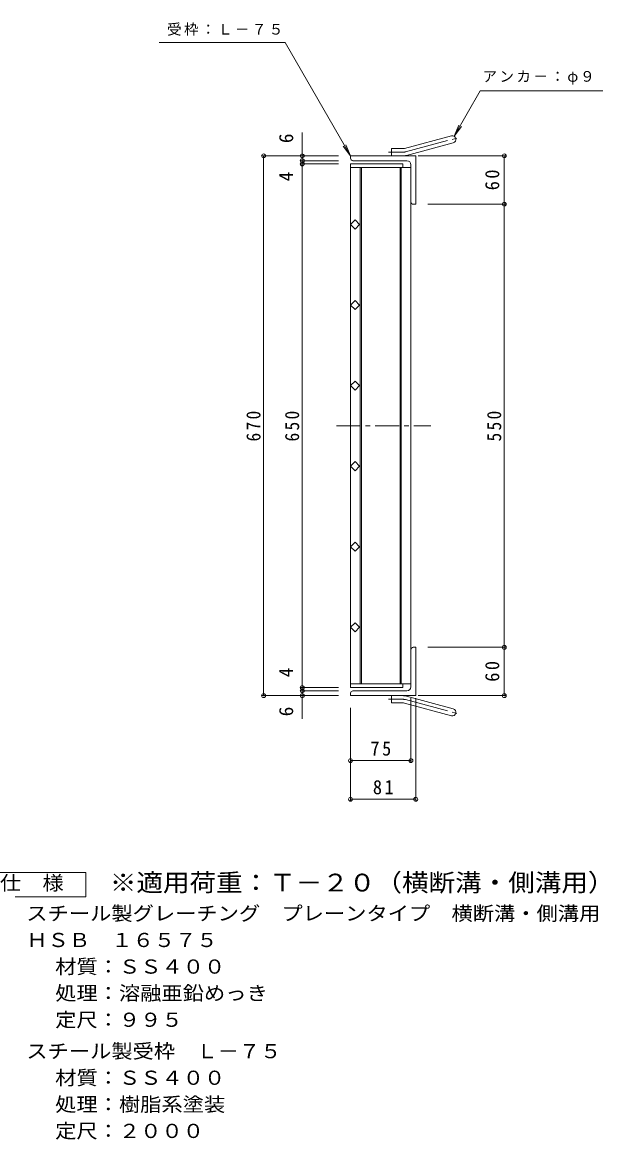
# Model space of a CAD drawing. Units: millimetres, scale not verified. Extents: x -956 to 985, y -824 to 775.
# Drawn here: x 264 to 985, y -668 to 719 of the extents above; entities that cross this region are included whole.
import ezdxf
from ezdxf.enums import TextEntityAlignment as Align

# ---------------------------------------------------------------- set-up
doc = ezdxf.new("R2010")
doc.units = ezdxf.units.MM
doc.header["$LTSCALE"] = 6
doc.header["$PDMODE"] = 32
doc.header["$PDSIZE"] = 4.8
doc.linetypes.add('CHAIN1', pattern=[8, 5, -1, 1, -1])
doc.linetypes.add('CHAIN2', pattern=[12, 9, -1, 1, -1])
for name, color, linetype, lineweight in [('B-1_ピット', 2, 'Continuous', 9), ('B-2_蓋', 3, 'Continuous', 9), ('B-4_寸法', 7, 'Continuous', 9), ('F-4_F-4ﾚｲﾔ', 2, 'Continuous', 9)]:
    doc.layers.add(name, color=color, linetype=linetype, lineweight=lineweight)
doc.styles.add('ＭＳ ゴシック', font='')
doc.styles.get('ＭＳ ゴシック').set_extended_font_data('MS Gothic')

msp = doc.modelspace()

# ---------------------------------------------------------------- linework, layer by layer
at = {"layer": 'B-1_ピット'}
for p, q in [((738.496, 562.439), (796.687, 578.031)), ((740.825, 553.746), (799.016, 569.338)), ((722.352, 553.133), (722.352, 562.133)), ((736.167, 562.133), (722.352, 562.133)), ((752.352, 553.133), (671.351, 553.133)), ((671.351, 550.133), (671.351, 553.133)), ((674.352, 547.133), (741.351, 547.133)), ((746.352, 496.133), (746.352, 542.133)), ((752.352, 553.133), (752.352, 493.133)), ((749.351, 493.133), (752.352, 493.133)), ((746.352, -59.868), (746.352, -105.868)), ((749.351, -56.868), (752.352, -56.868)), ((752.352, -116.868), (752.352, -56.868)), ((674.352, -110.868), (741.351, -110.868)), ((671.351, -113.868), (671.351, -116.868)), ((752.352, -116.868), (671.351, -116.868)), ((722.352, -116.868), (722.352, -125.869)), ((740.825, -117.482), (799.016, -133.074)), ((736.167, -125.869), (722.352, -125.869)), ((738.496, -126.175), (796.687, -141.767))]:
    msp.add_line(p, q, dxfattribs=at)
at = {"layer": 'B-1_ピット', "linetype": 'CHAIN2'}
for p, q in [((739.661, 558.093), (804.827, 575.554)), ((736.167, 557.633), (718.547, 557.633)), ((736.167, -121.368), (718.547, -121.368)), ((739.661, -121.828), (804.827, -139.29))]:
    msp.add_line(p, q, dxfattribs=at)
at = {"layer": 'B-1_ピット'}
for centre, radius, start, end in [((797.851, 573.685), 4.5, 285.00014, 104.99991), ((736.167, 571.133), 9, 270, 285.00002), ((674.352, 550.133), 3, 180, 270), ((736.167, 571.133), 18, 270, 285), ((741.351, 542.133), 5, 0, 90), ((749.351, 496.133), 3, 180, 270), ((749.351, -59.868), 3, 90, 180), ((674.352, -113.868), 3, 90, 180), ((741.351, -105.868), 5, 270, 0), ((736.167, -134.869), 18, 75, 90), ((736.167, -134.869), 9, 74.99998, 90), ((797.851, -137.421), 4.5, 255.00009, 74.99986)]:
    msp.add_arc(centre, radius, start, end, dxfattribs=at)
at = {"layer": 'B-1_ピット', "linetype": 'CHAIN2'}
for centre, start, end in [((736.167, 571.133), 270, 284.99995), ((736.167, -134.868), 75.00005, 90)]:
    msp.add_arc(centre, 13.5, start, end, dxfattribs=at)
at = {"layer": 'B-2_蓋'}
for p, q in [((671.351, 543.132), (736.351, 543.132)), ((671.351, -106.868), (671.351, 543.132)), ((736.351, 543.132), (736.351, 538.632)), ((671.351, 538.632), (746.351, 538.632)), ((683.351, 538.632), (683.351, -102.368)), ((684.851, -102.368), (684.851, 538.632)), ((732.851, 538.632), (732.851, -102.368)), ((734.351, 538.632), (734.351, -102.368)), ((746.351, 538.632), (746.351, -102.368)), ((671.351, -102.368), (746.351, -102.368)), ((671.351, -106.868), (736.351, -106.868)), ((736.351, -106.868), (736.351, -102.368))]:
    msp.add_line(p, q, dxfattribs=at)
at = {"layer": 'B-2_蓋', "linetype": 'CHAIN1'}
msp.add_line((653.835, 218.132), (771.134, 218.132), dxfattribs=at)
at = {"layer": 'B-2_蓋'}
for points in [[(682.665, 467.976), (677.008, 462.319), (671.351, 467.976), (677.008, 473.633)], [(682.665, 367.976), (677.008, 362.319), (671.351, 367.976), (677.008, 373.633)], [(682.665, 267.976), (677.008, 262.319), (671.351, 267.976), (677.008, 273.633)], [(682.665, 167.976), (677.008, 162.319), (671.351, 167.976), (677.008, 173.633)], [(682.665, 67.976), (677.008, 62.319), (671.351, 67.976), (677.008, 73.633)], [(682.665, -32.024), (677.008, -37.681), (671.351, -32.024), (677.008, -26.367)]]:
    msp.add_lwpolyline(points, close=True, dxfattribs=at)
at = {"layer": 'B-4_寸法'}
for p, q in [((433.48, 693.732), (590.176, 693.732)), ((671.351, 553.132), (590.176, 693.732)), ((800.101, 577.582), (805.841, 591.44)), ((800.101, 577.582), (809.233, 589.482)), ((611.351, -145.712), (611.351, 582.129)), ((671.351, 553.132), (662.22, 565.033)), ((671.351, 553.132), (665.611, 566.991)), ((656.351, 553.132), (561.551, 553.132)), ((563.351, -116.868), (563.351, 553.132)), ((656.351, 547.133), (609.551, 547.133)), ((656.351, 543.132), (609.551, 543.132)), ((755.351, 553.132), (864.151, 553.132)), ((862.351, -116.868), (862.351, 553.132)), ((767.351, 493.132), (864.151, 493.132)), ((767.351, -56.868), (864.151, -56.868)), ((656.351, -106.868), (609.551, -106.868)), ((656.351, -110.868), (609.551, -110.868)), ((656.351, -116.868), (561.551, -116.868)), ((746.351, -119.868), (746.351, -199.268)), ((752.351, -119.868), (752.351, -247.268)), ((755.351, -116.868), (864.151, -116.868)), ((671.351, -131.868), (671.351, -247.268)), ((671.351, -197.468), (746.351, -197.468)), ((671.351, -245.468), (752.351, -245.468))]:
    msp.add_line(p, q, dxfattribs=at)
msp.add_lwpolyline([(800.101, 577.582), (832.52, 633.732), (984.562, 633.732)], dxfattribs=at)
for p in [(563.351, 553.132), (611.351, 553.132), (862.351, 553.132), (611.351, 547.133), (611.351, 543.132), (862.351, 493.132), (862.351, -56.868), (611.351, -106.868), (611.351, -110.868), (563.351, -116.868), (611.351, -116.868), (862.351, -116.868), (671.351, -197.468), (746.351, -197.468), (671.351, -245.468), (752.351, -245.468)]:
    msp.add_point(p, dxfattribs=at)
at = {"layer": 'F-4_F-4ﾚｲﾔ'}
msp.add_lwpolyline([(207.351, -366.432), (207.351, -336.433), (342.351, -336.433), (342.351, -366.432)], close=True, dxfattribs=at)

# ---------------------------------------------------------------- texts
at = {"layer": 'B-4_寸法', "color": 2, "style": 'ＭＳ ゴシック'}
for s, p in [('6', (605.351, 568.911)), ('4', (605.351, 521.478)), ('4', (605.351, -94.038)), ('6', (605.351, -142.518))]:
    msp.add_text(s, height=17.6, rotation=90, dxfattribs=at).set_placement(p, align=Align.BOTTOM_LEFT)
at = {"layer": 'B-4_寸法', "char_height": 13.2, "attachment_point": 7, "style": 'ＭＳ ゴシック'}
for s, insert in [('\\T1.17;受枠：Ｌ－７５', (443.454, 702.219)), ('\\T1.17;アンカ－：φ９', (835.31, 641.58))]:
    msp.add_mtext(s, dxfattribs=dict(at, insert=insert))
at = {"layer": 'B-4_寸法', "color": 2, "char_height": 17.6, "attachment_point": 7, "rotation": 90, "style": 'ＭＳ ゴシック'}
for s, insert in [('\\T1.27;\\W0.95;60', (856.351, 510.382)), ('\\T1.27;\\W0.9;670', (559.751, 198.632)), ('\\T1.27;\\W0.9;650', (607.751, 198.632)), ('\\T1.27;\\W0.9;550', (858.751, 198.632)), ('\\T1.27;\\W0.95;60', (856.351, -99.618))]:
    msp.add_mtext(s, dxfattribs=dict(at, insert=insert))
at = {"layer": 'B-4_寸法', "color": 2, "char_height": 17.6, "attachment_point": 7, "style": 'ＭＳ ゴシック'}
for s, insert in [('\\T1.27;\\W0.95;75', (696.101, -191.468)), ('\\T1.27;\\W0.95;81', (699.101, -239.468))]:
    msp.add_mtext(s, dxfattribs=dict(at, insert=insert))
at = {"layer": 'F-4_F-4ﾚｲﾔ', "style": 'ＭＳ ゴシック', "width": 1.1}
for s, p in [('仕\u3000様', (235.851, -363.433)), ('スチール製グレーチング\u3000プレーンタイプ\u3000横断溝・側溝用', (268.605, -401.185)), ('ＨＳＢ\u3000１６５７５', (268.605, -434.185)), ('材質：ＳＳ４００', (304.432, -467.185)), ('処理：溶融亜鉛めっき', (304.432, -500.185)), ('定尺：９９５', (304.432, -533.185)), ('スチール製受枠\u3000Ｌ－７５', (268.605, -572.185)), ('材質：ＳＳ４００', (304.433, -605.185)), ('処理：樹脂系塗装', (304.433, -638.185)), ('定尺：２０００', (304.433, -671.185))]:
    msp.add_text(s, height=17.6, dxfattribs=at).set_placement(p, align=Align.BOTTOM_LEFT)
at = {"layer": 'F-4_F-4ﾚｲﾔ', "color": 3, "style": 'ＭＳ ゴシック', "width": 1.1}
msp.add_text('※適用荷重：Ｔ－２０（横断溝・側溝用）', height=21.99, dxfattribs=at).set_placement((372.351, -366.432), align=Align.BOTTOM_LEFT)

doc.saveas('drawing.dxf')
